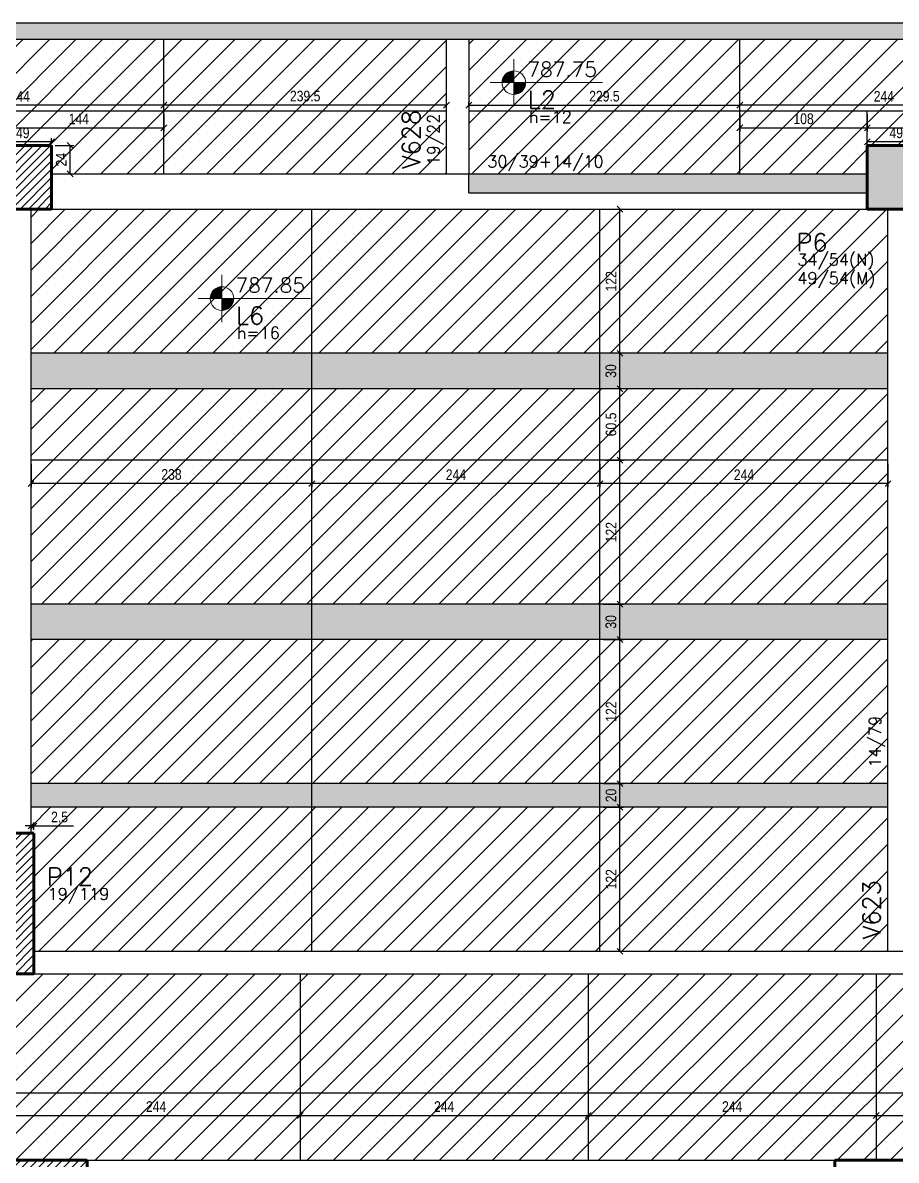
# Model space of a CAD drawing. Extents: x 8513 to 14085, y 7177 to 10799.
# Drawn here: x 11346 to 12086, y 9229 to 10193 of the extents above; entities that cross this region are included whole.
import ezdxf

# ---------------------------------------------------------------- set-up
doc = ezdxf.new("R2010")
doc.units = 0
for name, color, linetype in [('COTA', 241, 'Continuous'), ('Painéis', 200, 'Continuous'), ('Vázio', 240, 'Continuous')]:
    doc.layers.add(name, color=color, linetype=linetype)
for name, color, linetype, lineweight in [('EST-LAJE-TEXT', 7, 'Continuous', 9), ('EST-PILAR', 7, 'Continuous', 9), ('EST-PILAR-CUT', 7, 'Continuous', 60), ('EST-PILAR-TEXT', 7, 'Continuous', 9), ('EST-VIGA', 7, 'Continuous', 30), ('EST-VIGA-TEXT', 7, 'Continuous', 9), ('Hachura', 253, 'Continuous', 9), ('REAPROVEITAMENTO', 7, 'Continuous', 9)]:
    doc.layers.add(name, color=color, linetype=linetype, lineweight=lineweight)
doc.styles.add('COTA TECNICA-50', font='techl___.ttf', dxfattribs={"height": 9})
doc.styles.add('RomanS_IV50', font='romans_IV50.ttf', dxfattribs={"height": 11.25})
doc.styles.add('RomanS_IV50_B', font='', dxfattribs={"height": 18.75})
doc.styles.add('RomanS_IV50_B_1', font='', dxfattribs={"height": 22.5})
doc.styles.get('RomanS_IV50_B').set_extended_font_data('RomanS_IV50', bold=True)
doc.styles.get('RomanS_IV50_B_1').set_extended_font_data('RomanS_IV50', bold=True)
doc.dimstyles.new('PAINEL', dxfattribs={"dimtxt": 9, "dimasz": 5, "dimexe": 3, "dimexo": 3, "dimgap": 3, "dimtad": 1, "dimdec": 1, "dimzin": 12, "dimdsep": 46, "dimtxsty": 'COTA TECNICA-50', "dimblk": 'OBLIQUE', "dimcen": 0, "dimclrd": 4, "dimclre": 4, "dimclrt": 1, "dimadec": 1, "dimazin": 3, "dimtfac": 1, "dimtdec": 1, "dimtmove": 0, "dimatfit": 3, "dimldrblk": 'OBLIQUE', "dimfxl": 1, "dimtolj": 1, "dimtzin": 12, "dimarcsym": 0})
pattern_1 = [(45, (9853.6513, 9308.66), (-3.535534, 3.535534), [])]

# ---------------------------------------------------------------- blocks, each defined once
blk = doc.blocks.new('FA_Floor_TAG_SURVEY_R01 - NIV_TIT_H_TXT1__TXT2-2303193-5º PAVIMENTO')
at = {"layer": 'EST-LAJE-TEXT'}
h = blk.add_hatch(color=256, dxfattribs=at)
edge = h.paths.add_edge_path(flags=0)
edge.add_line((-0.28, 0.405), (-0.48, 0.405))
edge.add_arc((-0.28, 0.405), 0.2, 90, 180, ccw=False)
edge.add_line((-0.28, 0.605), (-0.28, 0.405))
h = blk.add_hatch(color=256, dxfattribs=at)
edge = h.paths.add_edge_path(flags=0)
edge.add_line((-0.28, 0.405), (-0.08, 0.405))
edge.add_arc((-0.28, 0.405), 0.2, -90, 0, ccw=False)
edge.add_line((-0.28, 0.205), (-0.28, 0.405))
for p, q in [((-0.28, 0.005), (-0.28, 0.805)), ((-0.28, 0.405), (-0.68, 0.405)), ((-0.28, 0.405), (1.22, 0.405))]:
    blk.add_line(p, q, dxfattribs=at)
blk.add_circle((-0.28, 0.405), 0.2, dxfattribs=at)
blk = doc.blocks.new('_Oblique')
at = {"color": 0, "linetype": 'ByBlock', "lineweight": -2}
blk.add_line((-0.5, -0.5), (0.5, 0.5), dxfattribs=at)
blk = doc.blocks.new('*D279')
at = {"layer": 'COTA', "color": 4, "lineweight": -2, "transparency": 16777216}
for p, q in [((11352.65, 9512.29), (11347.65, 9512.29)), ((11352.65, 9509.16), (11352.65, 9515.29)), ((11352.65, 9512.29), (11355.15, 9512.29)), ((11355.15, 9509.16), (11355.15, 9515.29)), ((11355.15, 9512.29), (11388.51, 9512.29))]:
    blk.add_line(p, q, dxfattribs=at)
at = {"layer": 'Defpoints', "color": 0, "transparency": 16777216}
for p in [(11355.15, 9512.29), (11352.65, 9506.16), (11355.15, 9506.16)]:
    blk.add_point(p, dxfattribs=at)
at = {"layer": 'COTA', "color": 4, "lineweight": -2, "transparency": 16777216, "xscale": 5, "yscale": 5, "zscale": 5}
blk.add_blockref('_Oblique', (11352.65, 9512.29), dxfattribs=at)
at = {"layer": 'COTA', "color": 4, "lineweight": -2, "transparency": 16777216, "xscale": 5, "yscale": 5, "zscale": 5, "rotation": 180}
blk.add_blockref('_Oblique', (11355.15, 9512.29), dxfattribs=at)
at = {"layer": 'COTA', "color": 1, "transparency": 16777216, "insert": (11376.83, 9519.88), "char_height": 9, "attachment_point": 5, "style": 'COTA TECNICA-50'}
blk.add_mtext('\\A1;2.5', dxfattribs=at)
blk = doc.blocks.new('*D284')
at = {"layer": 'COTA', "color": 4, "lineweight": -2, "transparency": 16777216}
for p, q in [((11834.65, 9819.16), (11834.65, 9799.28)), ((12078.65, 9819.16), (12078.65, 9799.28)), ((12078.65, 9802.28), (11834.65, 9802.28))]:
    blk.add_line(p, q, dxfattribs=at)
at = {"layer": 'Defpoints', "color": 0, "transparency": 16777216}
for p in [(11834.65, 9822.16), (12078.65, 9822.16), (11834.65, 9802.28)]:
    blk.add_point(p, dxfattribs=at)
at = {"layer": 'COTA', "color": 4, "lineweight": -2, "transparency": 16777216, "xscale": 5, "yscale": 5, "zscale": 5, "rotation": 180}
blk.add_blockref('_Oblique', (11834.65, 9802.28), dxfattribs=at)
at = {"layer": 'COTA', "color": 4, "lineweight": -2, "transparency": 16777216, "xscale": 5, "yscale": 5, "zscale": 5}
blk.add_blockref('_Oblique', (12078.65, 9802.28), dxfattribs=at)
at = {"layer": 'COTA', "color": 1, "transparency": 16777216, "insert": (11956.65, 9809.84), "char_height": 9, "attachment_point": 5, "style": 'COTA TECNICA-50'}
blk.add_mtext('\\A1;244', dxfattribs=at)
blk = doc.blocks.new('*D285')
at = {"layer": 'COTA', "color": 4, "lineweight": -2, "transparency": 16777216}
for p, q in [((11590.65, 9819.16), (11590.65, 9799.28)), ((11834.65, 9819.16), (11834.65, 9799.28)), ((11834.65, 9802.28), (11590.65, 9802.28))]:
    blk.add_line(p, q, dxfattribs=at)
at = {"layer": 'Defpoints', "color": 0, "transparency": 16777216}
for p in [(11590.65, 9822.16), (11834.65, 9822.16), (11590.65, 9802.28)]:
    blk.add_point(p, dxfattribs=at)
at = {"layer": 'COTA', "color": 4, "lineweight": -2, "transparency": 16777216, "xscale": 5, "yscale": 5, "zscale": 5, "rotation": 180}
blk.add_blockref('_Oblique', (11590.65, 9802.28), dxfattribs=at)
at = {"layer": 'COTA', "color": 4, "lineweight": -2, "transparency": 16777216, "xscale": 5, "yscale": 5, "zscale": 5}
blk.add_blockref('_Oblique', (11834.65, 9802.28), dxfattribs=at)
at = {"layer": 'COTA', "color": 1, "transparency": 16777216, "insert": (11712.65, 9809.84), "char_height": 9, "attachment_point": 5, "style": 'COTA TECNICA-50'}
blk.add_mtext('\\A1;244', dxfattribs=at)
blk = doc.blocks.new('*D286')
at = {"layer": 'COTA', "color": 4, "lineweight": -2, "transparency": 16777216}
for p, q in [((11352.65, 9819.16), (11352.65, 9799.28)), ((11590.65, 9819.16), (11590.65, 9799.28)), ((11590.65, 9802.28), (11352.65, 9802.28))]:
    blk.add_line(p, q, dxfattribs=at)
at = {"layer": 'Defpoints', "color": 0, "transparency": 16777216}
for p in [(11352.65, 9822.16), (11590.65, 9822.16), (11352.65, 9802.28)]:
    blk.add_point(p, dxfattribs=at)
at = {"layer": 'COTA', "color": 4, "lineweight": -2, "transparency": 16777216, "xscale": 5, "yscale": 5, "zscale": 5, "rotation": 180}
blk.add_blockref('_Oblique', (11352.65, 9802.28), dxfattribs=at)
at = {"layer": 'COTA', "color": 4, "lineweight": -2, "transparency": 16777216, "xscale": 5, "yscale": 5, "zscale": 5}
blk.add_blockref('_Oblique', (11590.65, 9802.28), dxfattribs=at)
at = {"layer": 'COTA', "color": 1, "transparency": 16777216, "insert": (11471.65, 9810), "char_height": 9, "attachment_point": 5, "style": 'COTA TECNICA-50'}
blk.add_mtext('\\A1;238', dxfattribs=at)
blk = doc.blocks.new('*D258')
at = {"layer": 'COTA', "color": 4, "lineweight": -2, "transparency": 16777216}
for p, q in [((11837.65, 9528.16), (11854.62, 9528.16)), ((11851.62, 9406.16), (11851.62, 9528.16)), ((11837.65, 9406.16), (11854.62, 9406.16))]:
    blk.add_line(p, q, dxfattribs=at)
at = {"layer": 'Defpoints', "color": 0, "transparency": 16777216}
for p in [(11834.65, 9528.16), (11851.62, 9528.16), (11834.65, 9406.16)]:
    blk.add_point(p, dxfattribs=at)
at = {"layer": 'COTA', "color": 4, "lineweight": -2, "transparency": 16777216, "xscale": 5, "yscale": 5, "zscale": 5}
for p, rotation in [((11851.62, 9528.16), 90), ((11851.62, 9406.16), 270)]:
    blk.add_blockref('_Oblique', p, dxfattribs=dict(at, rotation=rotation))
at = {"layer": 'COTA', "color": 1, "transparency": 16777216, "insert": (11844.07, 9467.16), "char_height": 9, "attachment_point": 5, "rotation": 90, "style": 'COTA TECNICA-50'}
blk.add_mtext('\\A1;122', dxfattribs=at)
blk = doc.blocks.new('*D259')
at = {"layer": 'COTA', "color": 4, "lineweight": -2, "transparency": 16777216}
for p, q in [((11837.65, 9548.16), (11854.62, 9548.16)), ((11851.62, 9528.16), (11851.62, 9548.16)), ((11837.65, 9528.16), (11854.62, 9528.16))]:
    blk.add_line(p, q, dxfattribs=at)
at = {"layer": 'Defpoints', "color": 0, "transparency": 16777216}
for p in [(11834.65, 9548.16), (11851.62, 9548.16), (11834.65, 9528.16)]:
    blk.add_point(p, dxfattribs=at)
at = {"layer": 'COTA', "color": 4, "lineweight": -2, "transparency": 16777216, "xscale": 5, "yscale": 5, "zscale": 5}
for p, rotation in [((11851.62, 9548.16), 90), ((11851.62, 9528.16), 270)]:
    blk.add_blockref('_Oblique', p, dxfattribs=dict(at, rotation=rotation))
at = {"layer": 'COTA', "color": 1, "transparency": 16777216, "insert": (11844.03, 9538.16), "char_height": 9, "attachment_point": 5, "rotation": 90, "style": 'COTA TECNICA-50'}
blk.add_mtext('\\A1;20', dxfattribs=at)
blk = doc.blocks.new('*D260')
at = {"layer": 'COTA', "color": 4, "lineweight": -2, "transparency": 16777216}
for p, q in [((11837.65, 9670.16), (11854.62, 9670.16)), ((11851.62, 9548.16), (11851.62, 9670.16)), ((11837.65, 9548.16), (11854.62, 9548.16))]:
    blk.add_line(p, q, dxfattribs=at)
at = {"layer": 'Defpoints', "color": 0, "transparency": 16777216}
for p in [(11834.65, 9670.16), (11851.62, 9670.16), (11834.65, 9548.16)]:
    blk.add_point(p, dxfattribs=at)
at = {"layer": 'COTA', "color": 4, "lineweight": -2, "transparency": 16777216, "xscale": 5, "yscale": 5, "zscale": 5}
for p, rotation in [((11851.62, 9670.16), 90), ((11851.62, 9548.16), 270)]:
    blk.add_blockref('_Oblique', p, dxfattribs=dict(at, rotation=rotation))
at = {"layer": 'COTA', "color": 1, "transparency": 16777216, "insert": (11844.07, 9609.16), "char_height": 9, "attachment_point": 5, "rotation": 90, "style": 'COTA TECNICA-50'}
blk.add_mtext('\\A1;122', dxfattribs=at)
blk = doc.blocks.new('*D261')
at = {"layer": 'COTA', "color": 4, "lineweight": -2, "transparency": 16777216}
for p, q in [((11837.65, 9700.16), (11854.62, 9700.16)), ((11851.62, 9670.16), (11851.62, 9700.16)), ((11837.65, 9670.16), (11854.62, 9670.16))]:
    blk.add_line(p, q, dxfattribs=at)
at = {"layer": 'Defpoints', "color": 0, "transparency": 16777216}
for p in [(11834.65, 9700.16), (11851.62, 9700.16), (11834.65, 9670.16)]:
    blk.add_point(p, dxfattribs=at)
at = {"layer": 'COTA', "color": 4, "lineweight": -2, "transparency": 16777216, "xscale": 5, "yscale": 5, "zscale": 5}
for p, rotation in [((11851.62, 9700.16), 90), ((11851.62, 9670.16), 270)]:
    blk.add_blockref('_Oblique', p, dxfattribs=dict(at, rotation=rotation))
at = {"layer": 'COTA', "color": 1, "transparency": 16777216, "insert": (11843.92, 9685.16), "char_height": 9, "attachment_point": 5, "rotation": 90, "style": 'COTA TECNICA-50'}
blk.add_mtext('\\A1;30', dxfattribs=at)
blk = doc.blocks.new('*D262')
at = {"layer": 'COTA', "color": 4, "lineweight": -2, "transparency": 16777216}
for p, q in [((11839.62, 9822.16), (11854.62, 9822.16)), ((11851.62, 9700.16), (11851.62, 9822.16)), ((11837.65, 9700.16), (11854.62, 9700.16))]:
    blk.add_line(p, q, dxfattribs=at)
at = {"layer": 'Defpoints', "color": 0, "transparency": 16777216}
for p in [(11836.62, 9822.16), (11851.62, 9822.16), (11834.65, 9700.16)]:
    blk.add_point(p, dxfattribs=at)
at = {"layer": 'COTA', "color": 4, "lineweight": -2, "transparency": 16777216, "xscale": 5, "yscale": 5, "zscale": 5}
for p, rotation in [((11851.62, 9822.16), 90), ((11851.62, 9700.16), 270)]:
    blk.add_blockref('_Oblique', p, dxfattribs=dict(at, rotation=rotation))
at = {"layer": 'COTA', "color": 1, "transparency": 16777216, "insert": (11844.07, 9761.16), "char_height": 9, "attachment_point": 5, "rotation": 90, "style": 'COTA TECNICA-50'}
blk.add_mtext('\\A1;122', dxfattribs=at)
blk = doc.blocks.new('*D263')
at = {"layer": 'COTA', "color": 4, "lineweight": -2, "transparency": 16777216}
for p, q in [((11851.62, 9822.16), (11851.62, 9882.66)), ((11839.62, 9822.16), (11854.62, 9822.16))]:
    blk.add_line(p, q, dxfattribs=at)
at = {"layer": 'Defpoints', "color": 0, "transparency": 16777216}
for p in [(11851.62, 9882.66), (11851.62, 9882.66), (11836.62, 9822.16)]:
    blk.add_point(p, dxfattribs=at)
at = {"layer": 'COTA', "color": 4, "lineweight": -2, "transparency": 16777216, "xscale": 5, "yscale": 5, "zscale": 5}
for p, rotation in [((11851.62, 9882.66), 90), ((11851.62, 9822.16), 270)]:
    blk.add_blockref('_Oblique', p, dxfattribs=dict(at, rotation=rotation))
at = {"layer": 'COTA', "color": 1, "transparency": 16777216, "insert": (11844.02, 9852.41), "char_height": 9, "attachment_point": 5, "rotation": 90, "style": 'COTA TECNICA-50'}
blk.add_mtext('\\A1;60.5', dxfattribs=at)
blk = doc.blocks.new('*D264')
at = {"layer": 'COTA', "color": 4, "lineweight": -2, "transparency": 16777216}
blk.add_line((11851.62, 9882.66), (11851.62, 9912.66), dxfattribs=at)
at = {"layer": 'Defpoints', "color": 0, "transparency": 16777216}
for p in [(11851.62, 9912.66), (11851.62, 9912.66), (11851.62, 9882.66)]:
    blk.add_point(p, dxfattribs=at)
at = {"layer": 'COTA', "color": 4, "lineweight": -2, "transparency": 16777216, "xscale": 5, "yscale": 5, "zscale": 5}
for p, rotation in [((11851.62, 9912.66), 90), ((11851.62, 9882.66), 270)]:
    blk.add_blockref('_Oblique', p, dxfattribs=dict(at, rotation=rotation))
at = {"layer": 'COTA', "color": 1, "transparency": 16777216, "insert": (11843.92, 9897.66), "char_height": 9, "attachment_point": 5, "rotation": 90, "style": 'COTA TECNICA-50'}
blk.add_mtext('\\A1;30', dxfattribs=at)
blk = doc.blocks.new('*D265')
at = {"layer": 'COTA', "color": 4, "lineweight": -2, "transparency": 16777216}
blk.add_line((11851.62, 9912.66), (11851.62, 10034.66), dxfattribs=at)
at = {"layer": 'Defpoints', "color": 0, "transparency": 16777216}
for p in [(11851.62, 10034.66), (11851.62, 10034.66), (11851.62, 9912.66)]:
    blk.add_point(p, dxfattribs=at)
at = {"layer": 'COTA', "color": 4, "lineweight": -2, "transparency": 16777216, "xscale": 5, "yscale": 5, "zscale": 5}
for p, rotation in [((11851.62, 10034.66), 90), ((11851.62, 9912.66), 270)]:
    blk.add_blockref('_Oblique', p, dxfattribs=dict(at, rotation=rotation))
at = {"layer": 'COTA', "color": 1, "transparency": 16777216, "insert": (11844.07, 9973.66), "char_height": 9, "attachment_point": 5, "rotation": 90, "style": 'COTA TECNICA-50'}
blk.add_mtext('\\A1;122', dxfattribs=at)
blk = doc.blocks.new('*D363')
at = {"layer": 'COTA', "color": 4, "lineweight": -2, "transparency": 16777216}
for p, q in [((11336.65, 9283.16), (11336.65, 9264.07)), ((11580.65, 9283.16), (11580.65, 9264.07)), ((11336.65, 9267.07), (11580.65, 9267.07))]:
    blk.add_line(p, q, dxfattribs=at)
at = {"layer": 'Defpoints', "color": 0, "transparency": 16777216}
for p in [(11336.65, 9286.16), (11580.65, 9286.16), (11580.65, 9267.07)]:
    blk.add_point(p, dxfattribs=at)
at = {"layer": 'COTA', "color": 4, "lineweight": -2, "transparency": 16777216, "xscale": 5, "yscale": 5, "zscale": 5, "rotation": 180}
blk.add_blockref('_Oblique', (11336.65, 9267.07), dxfattribs=at)
at = {"layer": 'COTA', "color": 4, "lineweight": -2, "transparency": 16777216, "xscale": 5, "yscale": 5, "zscale": 5}
blk.add_blockref('_Oblique', (11580.65, 9267.07), dxfattribs=at)
at = {"layer": 'COTA', "color": 1, "transparency": 16777216, "insert": (11458.65, 9274.63), "char_height": 9, "attachment_point": 5, "style": 'COTA TECNICA-50'}
blk.add_mtext('\\A1;244', dxfattribs=at)
blk = doc.blocks.new('*D364')
at = {"layer": 'COTA', "color": 4, "lineweight": -2, "transparency": 16777216}
for p, q in [((11580.65, 9283.16), (11580.65, 9264.07)), ((11824.65, 9283.16), (11824.65, 9264.07)), ((11580.65, 9267.07), (11824.65, 9267.07))]:
    blk.add_line(p, q, dxfattribs=at)
at = {"layer": 'Defpoints', "color": 0, "transparency": 16777216}
for p in [(11580.65, 9286.16), (11824.65, 9286.16), (11824.65, 9267.07)]:
    blk.add_point(p, dxfattribs=at)
at = {"layer": 'COTA', "color": 4, "lineweight": -2, "transparency": 16777216, "xscale": 5, "yscale": 5, "zscale": 5, "rotation": 180}
blk.add_blockref('_Oblique', (11580.65, 9267.07), dxfattribs=at)
at = {"layer": 'COTA', "color": 4, "lineweight": -2, "transparency": 16777216, "xscale": 5, "yscale": 5, "zscale": 5}
blk.add_blockref('_Oblique', (11824.65, 9267.07), dxfattribs=at)
at = {"layer": 'COTA', "color": 1, "transparency": 16777216, "insert": (11702.65, 9274.63), "char_height": 9, "attachment_point": 5, "style": 'COTA TECNICA-50'}
blk.add_mtext('\\A1;244', dxfattribs=at)
blk = doc.blocks.new('*D365')
at = {"layer": 'COTA', "color": 4, "lineweight": -2, "transparency": 16777216}
for p, q in [((11824.65, 9283.16), (11824.65, 9264.07)), ((12068.65, 9283.16), (12068.65, 9264.07)), ((11824.65, 9267.07), (12068.65, 9267.07))]:
    blk.add_line(p, q, dxfattribs=at)
at = {"layer": 'Defpoints', "color": 0, "transparency": 16777216}
for p in [(11824.65, 9286.16), (12068.65, 9286.16), (12068.65, 9267.07)]:
    blk.add_point(p, dxfattribs=at)
at = {"layer": 'COTA', "color": 4, "lineweight": -2, "transparency": 16777216, "xscale": 5, "yscale": 5, "zscale": 5, "rotation": 180}
blk.add_blockref('_Oblique', (11824.65, 9267.07), dxfattribs=at)
at = {"layer": 'COTA', "color": 4, "lineweight": -2, "transparency": 16777216, "xscale": 5, "yscale": 5, "zscale": 5}
blk.add_blockref('_Oblique', (12068.65, 9267.07), dxfattribs=at)
at = {"layer": 'COTA', "color": 1, "transparency": 16777216, "insert": (11946.65, 9274.63), "char_height": 9, "attachment_point": 5, "style": 'COTA TECNICA-50'}
blk.add_mtext('\\A1;244', dxfattribs=at)
blk = doc.blocks.new('*D366')
at = {"layer": 'COTA', "color": 4, "lineweight": -2, "transparency": 16777216}
for p, q in [((12068.65, 9283.16), (12068.65, 9264.07)), ((12276.15, 9283.16), (12276.15, 9264.07)), ((12068.65, 9267.07), (12276.15, 9267.07))]:
    blk.add_line(p, q, dxfattribs=at)
at = {"layer": 'Defpoints', "color": 0, "transparency": 16777216}
for p in [(12068.65, 9286.16), (12276.15, 9286.16), (12276.15, 9267.07)]:
    blk.add_point(p, dxfattribs=at)
at = {"layer": 'COTA', "color": 4, "lineweight": -2, "transparency": 16777216, "xscale": 5, "yscale": 5, "zscale": 5, "rotation": 180}
blk.add_blockref('_Oblique', (12068.65, 9267.07), dxfattribs=at)
at = {"layer": 'COTA', "color": 4, "lineweight": -2, "transparency": 16777216, "xscale": 5, "yscale": 5, "zscale": 5}
blk.add_blockref('_Oblique', (12276.15, 9267.07), dxfattribs=at)
at = {"layer": 'COTA', "color": 1, "transparency": 16777216, "insert": (12172.4, 9274.67), "char_height": 9, "attachment_point": 5, "style": 'COTA TECNICA-50'}
blk.add_mtext('\\A1;207.5', dxfattribs=at)
blk = doc.blocks.new('*D400')
at = {"layer": 'COTA', "color": 4, "lineweight": -2, "transparency": 16777216}
for p, q in [((11704.65, 10122.79), (11465.15, 10122.79)), ((11704.65, 10121.16), (11704.65, 10125.79))]:
    blk.add_line(p, q, dxfattribs=at)
at = {"layer": 'Defpoints', "color": 0, "transparency": 16777216}
for p in [(11465.15, 10122.79), (11465.15, 10122.79), (11704.65, 10118.16)]:
    blk.add_point(p, dxfattribs=at)
at = {"layer": 'COTA', "color": 4, "lineweight": -2, "transparency": 16777216, "xscale": 5, "yscale": 5, "zscale": 5, "rotation": 180}
blk.add_blockref('_Oblique', (11465.15, 10122.79), dxfattribs=at)
at = {"layer": 'COTA', "color": 4, "lineweight": -2, "transparency": 16777216, "xscale": 5, "yscale": 5, "zscale": 5}
blk.add_blockref('_Oblique', (11704.65, 10122.79), dxfattribs=at)
at = {"layer": 'COTA', "color": 1, "transparency": 16777216, "insert": (11584.9, 10130.51), "char_height": 9, "attachment_point": 5, "style": 'COTA TECNICA-50'}
blk.add_mtext('\\A1;239.5', dxfattribs=at)
blk = doc.blocks.new('*D401')
at = {"layer": 'COTA', "color": 4, "lineweight": -2, "transparency": 16777216}
blk.add_line((11465.15, 10122.79), (11221.15, 10122.79), dxfattribs=at)
at = {"layer": 'Defpoints', "color": 0, "transparency": 16777216}
for p in [(11221.15, 10122.79), (11221.15, 10122.79), (11465.15, 10122.79)]:
    blk.add_point(p, dxfattribs=at)
at = {"layer": 'COTA', "color": 4, "lineweight": -2, "transparency": 16777216, "xscale": 5, "yscale": 5, "zscale": 5, "rotation": 180}
blk.add_blockref('_Oblique', (11221.15, 10122.79), dxfattribs=at)
at = {"layer": 'COTA', "color": 4, "lineweight": -2, "transparency": 16777216, "xscale": 5, "yscale": 5, "zscale": 5}
blk.add_blockref('_Oblique', (11465.15, 10122.79), dxfattribs=at)
at = {"layer": 'COTA', "color": 1, "transparency": 16777216, "insert": (11343.15, 10130.35), "char_height": 9, "attachment_point": 5, "style": 'COTA TECNICA-50'}
blk.add_mtext('\\A1;244', dxfattribs=at)
blk = doc.blocks.new('*D395')
at = {"layer": 'COTA', "color": 4, "lineweight": -2, "transparency": 16777216}
for p, q in [((11321.15, 10115.16), (11321.15, 10100.65)), ((11465.15, 10115.16), (11465.15, 10100.65)), ((11321.15, 10103.65), (11465.15, 10103.65))]:
    blk.add_line(p, q, dxfattribs=at)
at = {"layer": 'Defpoints', "color": 0, "transparency": 16777216}
for p in [(11321.15, 10118.16), (11465.15, 10118.16), (11465.15, 10103.65)]:
    blk.add_point(p, dxfattribs=at)
at = {"layer": 'COTA', "color": 4, "lineweight": -2, "transparency": 16777216, "xscale": 5, "yscale": 5, "zscale": 5, "rotation": 180}
blk.add_blockref('_Oblique', (11321.15, 10103.65), dxfattribs=at)
at = {"layer": 'COTA', "color": 4, "lineweight": -2, "transparency": 16777216, "xscale": 5, "yscale": 5, "zscale": 5}
blk.add_blockref('_Oblique', (11465.15, 10103.65), dxfattribs=at)
at = {"layer": 'COTA', "color": 1, "transparency": 16777216, "insert": (11393.15, 10111.21), "char_height": 9, "attachment_point": 5, "style": 'COTA TECNICA-50'}
blk.add_mtext('\\A1;144', dxfattribs=at)
blk = doc.blocks.new('*D396')
at = {"layer": 'COTA', "color": 4, "lineweight": -2, "transparency": 16777216}
for p, q in [((11321.15, 10091.66), (11321.15, 10094.77)), ((11370.15, 10091.77), (11321.15, 10091.77)), ((11370.15, 10091.66), (11370.15, 10094.77))]:
    blk.add_line(p, q, dxfattribs=at)
at = {"layer": 'Defpoints', "color": 0, "transparency": 16777216}
for p in [(11321.15, 10091.77), (11321.15, 10088.66), (11370.15, 10088.66)]:
    blk.add_point(p, dxfattribs=at)
at = {"layer": 'COTA', "color": 4, "lineweight": -2, "transparency": 16777216, "xscale": 5, "yscale": 5, "zscale": 5, "rotation": 180}
blk.add_blockref('_Oblique', (11321.15, 10091.77), dxfattribs=at)
at = {"layer": 'COTA', "color": 4, "lineweight": -2, "transparency": 16777216, "xscale": 5, "yscale": 5, "zscale": 5}
blk.add_blockref('_Oblique', (11370.15, 10091.77), dxfattribs=at)
at = {"layer": 'COTA', "color": 1, "transparency": 16777216, "insert": (11345.65, 10099.36), "char_height": 9, "attachment_point": 5, "style": 'COTA TECNICA-50'}
blk.add_mtext('\\A1;49', dxfattribs=at)
blk = doc.blocks.new('*D397')
at = {"layer": 'COTA', "color": 4, "lineweight": -2, "transparency": 16777216}
for p, q in [((11373.15, 10088.66), (11388.85, 10088.66)), ((11385.85, 10064.66), (11385.85, 10088.66)), ((11373.15, 10064.66), (11388.85, 10064.66))]:
    blk.add_line(p, q, dxfattribs=at)
at = {"layer": 'Defpoints', "color": 0, "transparency": 16777216}
for p in [(11370.15, 10088.66), (11385.85, 10088.66), (11370.15, 10064.66)]:
    blk.add_point(p, dxfattribs=at)
at = {"layer": 'COTA', "color": 4, "lineweight": -2, "transparency": 16777216, "xscale": 5, "yscale": 5, "zscale": 5}
for p, rotation in [((11385.85, 10088.66), 90), ((11385.85, 10064.66), 270)]:
    blk.add_blockref('_Oblique', p, dxfattribs=dict(at, rotation=rotation))
at = {"layer": 'COTA', "color": 1, "transparency": 16777216, "insert": (11378.28, 10076.66), "char_height": 9, "attachment_point": 5, "rotation": 90, "style": 'COTA TECNICA-50'}
blk.add_mtext('\\A1;24', dxfattribs=at)
blk = doc.blocks.new('*D414')
at = {"layer": 'COTA', "color": 4, "lineweight": -2, "transparency": 16777216}
for p, q in [((12061.15, 10091.66), (12061.15, 10094.77)), ((12110.15, 10091.77), (12061.15, 10091.77)), ((12110.15, 10091.66), (12110.15, 10094.77))]:
    blk.add_line(p, q, dxfattribs=at)
at = {"layer": 'Defpoints', "color": 0, "transparency": 16777216}
for p in [(12061.15, 10091.77), (12061.15, 10088.66), (12110.15, 10088.66)]:
    blk.add_point(p, dxfattribs=at)
at = {"layer": 'COTA', "color": 4, "lineweight": -2, "transparency": 16777216, "xscale": 5, "yscale": 5, "zscale": 5, "rotation": 180}
blk.add_blockref('_Oblique', (12061.15, 10091.77), dxfattribs=at)
at = {"layer": 'COTA', "color": 4, "lineweight": -2, "transparency": 16777216, "xscale": 5, "yscale": 5, "zscale": 5}
blk.add_blockref('_Oblique', (12110.15, 10091.77), dxfattribs=at)
at = {"layer": 'COTA', "color": 1, "transparency": 16777216, "insert": (12085.65, 10099.36), "char_height": 9, "attachment_point": 5, "style": 'COTA TECNICA-50'}
blk.add_mtext('\\A1;49', dxfattribs=at)
blk = doc.blocks.new('*D421')
at = {"layer": 'COTA', "color": 4, "lineweight": -2, "transparency": 16777216}
for p, q in [((11953.15, 10121.16), (11953.15, 10125.79)), ((12197.15, 10122.79), (11953.15, 10122.79)), ((12197.15, 10121.16), (12197.15, 10125.79))]:
    blk.add_line(p, q, dxfattribs=at)
at = {"layer": 'Defpoints', "color": 0, "transparency": 16777216}
for p in [(11953.15, 10122.79), (11953.15, 10118.16), (12197.15, 10118.16)]:
    blk.add_point(p, dxfattribs=at)
at = {"layer": 'COTA', "color": 4, "lineweight": -2, "transparency": 16777216, "xscale": 5, "yscale": 5, "zscale": 5, "rotation": 180}
blk.add_blockref('_Oblique', (11953.15, 10122.79), dxfattribs=at)
at = {"layer": 'COTA', "color": 4, "lineweight": -2, "transparency": 16777216, "xscale": 5, "yscale": 5, "zscale": 5}
blk.add_blockref('_Oblique', (12197.15, 10122.79), dxfattribs=at)
at = {"layer": 'COTA', "color": 1, "transparency": 16777216, "insert": (12075.15, 10130.35), "char_height": 9, "attachment_point": 5, "style": 'COTA TECNICA-50'}
blk.add_mtext('\\A1;244', dxfattribs=at)
blk = doc.blocks.new('*D418')
at = {"layer": 'COTA', "color": 4, "lineweight": -2, "transparency": 16777216}
for p, q in [((11953.15, 10115.16), (11953.15, 10100.65)), ((12061.15, 10115.16), (12061.15, 10100.65)), ((11953.15, 10103.65), (12061.15, 10103.65))]:
    blk.add_line(p, q, dxfattribs=at)
at = {"layer": 'Defpoints', "color": 0, "transparency": 16777216}
for p in [(11953.15, 10118.16), (12061.15, 10118.16), (12061.15, 10103.65)]:
    blk.add_point(p, dxfattribs=at)
at = {"layer": 'COTA', "color": 4, "lineweight": -2, "transparency": 16777216, "xscale": 5, "yscale": 5, "zscale": 5, "rotation": 180}
blk.add_blockref('_Oblique', (11953.15, 10103.65), dxfattribs=at)
at = {"layer": 'COTA', "color": 4, "lineweight": -2, "transparency": 16777216, "xscale": 5, "yscale": 5, "zscale": 5}
blk.add_blockref('_Oblique', (12061.15, 10103.65), dxfattribs=at)
at = {"layer": 'COTA', "color": 1, "transparency": 16777216, "insert": (12007.15, 10111.26), "char_height": 9, "attachment_point": 5, "style": 'COTA TECNICA-50'}
blk.add_mtext('\\A1;108', dxfattribs=at)
blk = doc.blocks.new('*D419')
at = {"layer": 'COTA', "color": 4, "lineweight": -2, "transparency": 16777216}
for p, q in [((12061.15, 10115.16), (12061.15, 10100.65)), ((12197.15, 10115.16), (12197.15, 10100.65)), ((12061.15, 10103.65), (12197.15, 10103.65))]:
    blk.add_line(p, q, dxfattribs=at)
at = {"layer": 'Defpoints', "color": 0, "transparency": 16777216}
for p in [(12061.15, 10118.16), (12197.15, 10118.16), (12197.15, 10103.65)]:
    blk.add_point(p, dxfattribs=at)
at = {"layer": 'COTA', "color": 4, "lineweight": -2, "transparency": 16777216, "xscale": 5, "yscale": 5, "zscale": 5, "rotation": 180}
blk.add_blockref('_Oblique', (12061.15, 10103.65), dxfattribs=at)
at = {"layer": 'COTA', "color": 4, "lineweight": -2, "transparency": 16777216, "xscale": 5, "yscale": 5, "zscale": 5}
blk.add_blockref('_Oblique', (12197.15, 10103.65), dxfattribs=at)
at = {"layer": 'COTA', "color": 1, "transparency": 16777216, "insert": (12129.15, 10111.34), "char_height": 9, "attachment_point": 5, "style": 'COTA TECNICA-50'}
blk.add_mtext('\\A1;136', dxfattribs=at)
blk = doc.blocks.new('*D422')
at = {"layer": 'COTA', "color": 4, "lineweight": -2, "transparency": 16777216}
for p, q in [((11723.65, 10121.16), (11723.65, 10125.79)), ((11723.65, 10122.79), (11953.15, 10122.79)), ((11953.15, 10121.16), (11953.15, 10125.79))]:
    blk.add_line(p, q, dxfattribs=at)
at = {"layer": 'Defpoints', "color": 0, "transparency": 16777216}
for p in [(11723.65, 10118.16), (11953.15, 10122.79), (11953.15, 10118.16)]:
    blk.add_point(p, dxfattribs=at)
at = {"layer": 'COTA', "color": 4, "lineweight": -2, "transparency": 16777216, "xscale": 5, "yscale": 5, "zscale": 5, "rotation": 180}
blk.add_blockref('_Oblique', (11723.65, 10122.79), dxfattribs=at)
at = {"layer": 'COTA', "color": 4, "lineweight": -2, "transparency": 16777216, "xscale": 5, "yscale": 5, "zscale": 5}
blk.add_blockref('_Oblique', (11953.15, 10122.79), dxfattribs=at)
at = {"layer": 'COTA', "color": 1, "transparency": 16777216, "insert": (11838.4, 10130.41), "char_height": 9, "attachment_point": 5, "style": 'COTA TECNICA-50'}
blk.add_mtext('\\A1;229.5', dxfattribs=at)

msp = doc.modelspace()

# ---------------------------------------------------------------- hatches: boundary and pattern name
at = {"layer": 'EST-PILAR'}
h = msp.add_hatch(dxfattribs=at)
h.set_pattern_fill('FP_1', color=5, style=0, pattern_type=2)
h.set_pattern_definition(pattern_1)
h.paths.add_polyline_path([(11370.15, 10034.66), (11370.15, 10088.66), (11321.15, 10088.66), (11321.15, 10034.66), (11345.07, 10034.66)], flags=0)
msp.add_hatch(color=5, dxfattribs=at).paths.add_polyline_path([(12110.15, 10034.66), (12110.15, 10088.66), (12061.15, 10088.66), (12061.15, 10034.66)], flags=0)
h = msp.add_hatch(dxfattribs=at)
h.set_pattern_fill('FP_1', color=5, style=0, pattern_type=2)
h.set_pattern_definition(pattern_1)
h.paths.add_polyline_path([(11336.15, 9387.16), (11355.15, 9387.16), (11355.15, 9506.16), (11336.15, 9506.16)], flags=0)
h = msp.add_hatch(dxfattribs=at)
h.set_pattern_fill('FP_1', color=5, style=0, pattern_type=2)
h.set_pattern_definition(pattern_1)
h.paths.add_polyline_path([(11400.15, 9210.16), (11400.15, 9229.16), (11291.15, 9229.16), (11291.15, 9210.16)], flags=0)
at = {"layer": 'EST-VIGA', "true_color": 0xe1e1e1}
for points in [[(12172.33, 10178.66), (12441.15, 10178.66), (12441.15, 10192.66), (9867.65, 10192.66), (9867.65, 10178.66), (11758.7, 10178.66)], [(12061.15, 10048.66), (12061.15, 10064.66), (11723.65, 10064.66), (11723.65, 10048.66), (11758.7, 10048.66)]]:
    msp.add_hatch(color=254, dxfattribs=at).paths.add_polyline_path(points, flags=0)
at = {"layer": 'Hachura'}
h = msp.add_hatch(color=256, dxfattribs=at)
h.dxf.hatch_style = 1
h.paths.add_polyline_path([(11834.65, 9882.66), (11834.65, 9912.66), (12078.65, 9912.66), (12078.65, 9882.66)])
h.paths.add_polyline_path([(11590.65, 9882.66), (11590.65, 9912.66), (11834.65, 9912.66), (11834.65, 9882.66)])
h.paths.add_polyline_path([(11590.65, 9912.66), (11590.65, 9882.66), (11352.65, 9882.66), (11352.65, 9912.66)])
h.paths.add_polyline_path([(11590.65, 9700.16), (11590.65, 9670.16), (11352.65, 9670.16), (11352.65, 9700.16)])
h.paths.add_polyline_path([(11834.65, 9700.16), (11834.65, 9670.16), (11590.65, 9670.16), (11590.65, 9700.16)])
h.paths.add_polyline_path([(11834.65, 9670.16), (11834.65, 9700.16), (12078.65, 9700.16), (12078.65, 9670.16)])
h.paths.add_polyline_path([(11834.65, 9528.16), (11834.65, 9548.16), (12078.65, 9548.16), (12078.65, 9528.16)])
h.paths.add_polyline_path([(11590.65, 9528.16), (11590.65, 9548.16), (11834.65, 9548.16), (11834.65, 9528.16)])
h.paths.add_polyline_path([(11352.65, 9528.16), (11352.65, 9548.16), (11590.65, 9548.16), (11590.65, 9528.16)])
at = {"layer": 'REAPROVEITAMENTO'}
h = msp.add_hatch(dxfattribs=at)
h.set_pattern_fill('ANSI31', color=251, scale=5, style=0)
h.paths.add_polyline_path([(9867.65, 10178.66), (9867.65, 10118.16), (10001.15, 10118.16), (10001.15, 10178.66)])
h.paths.add_polyline_path([(10001.15, 10118.16), (9867.65, 10118.16), (9867.65, 10102.16), (9882.65, 10102.16), (9882.65, 10064.66), (10001.15, 10064.66)])
h.paths.add_polyline_path([(10245.15, 10064.66), (10245.15, 10118.16), (10001.15, 10118.16), (10001.15, 10064.66)])
h.paths.add_polyline_path([(10001.15, 10178.66), (10001.15, 10118.16), (10245.15, 10118.16), (10245.15, 10178.66)])
h.paths.add_polyline_path([(10489.15, 10118.16), (10489.15, 10178.66), (10245.15, 10178.66), (10245.15, 10118.16)])
h.paths.add_polyline_path([(10489.15, 10118.16), (10245.15, 10118.16), (10245.15, 10064.66), (10489.15, 10064.66)])
h.paths.add_polyline_path([(10581.15, 10088.66), (10630.15, 10088.66), (10630.15, 10064.66), (10733.15, 10064.66), (10733.15, 10118.16), (10489.15, 10118.16), (10489.15, 10064.66), (10581.15, 10064.66)])
h.paths.add_polyline_path([(10733.15, 10118.16), (10733.15, 10178.66), (10489.15, 10178.66), (10489.15, 10118.16)])
h.paths.add_polyline_path([(10977.15, 10064.66), (10977.15, 10118.16), (10733.15, 10118.16), (10733.15, 10064.66)])
h.paths.add_polyline_path([(10977.15, 10178.66), (10733.15, 10178.66), (10733.15, 10118.16), (10977.15, 10118.16)])
h.paths.add_polyline_path([(10977.15, 10178.66), (10977.15, 10118.16), (11221.15, 10118.16), (11221.15, 10178.66)])
h.paths.add_polyline_path([(10977.15, 10118.16), (10977.15, 10064.66), (11221.15, 10064.66), (11221.15, 10118.16)])
h.paths.add_polyline_path([(11221.15, 10118.16), (11221.15, 10064.66), (11321.15, 10064.66), (11321.15, 10088.66), (11321.15, 10118.16)])
h.paths.add_polyline_path([(11465.15, 10118.16), (11465.15, 10178.66), (11221.15, 10178.66), (11221.15, 10118.16)])
h.paths.add_polyline_path([(11465.15, 10064.66), (11465.15, 10118.16), (11321.15, 10118.16), (11321.15, 10088.66), (11370.15, 10088.66), (11370.15, 10064.66)])
h.paths.add_polyline_path([(11465.15, 10118.16), (11465.15, 10064.66), (11704.65, 10064.66), (11704.65, 10118.16)])
h.paths.add_polyline_path([(11704.65, 10118.16), (11704.65, 10178.66), (11465.15, 10178.66), (11465.15, 10118.16)])
h = msp.add_hatch(dxfattribs=at)
h.set_pattern_fill('ANSI31', color=251, scale=5, style=0)
h.paths.add_polyline_path([(12197.15, 10178.66), (12197.15, 10118.16), (12441.15, 10118.16), (12441.15, 10178.66)])
h.paths.add_polyline_path([(11953.15, 10178.66), (11953.15, 10118.16), (12197.15, 10118.16), (12197.15, 10178.66)])
h.paths.add_polyline_path([(11723.65, 10178.66), (11723.65, 10118.16), (11953.15, 10118.16), (11953.15, 10178.66)])
h.paths.add_polyline_path([(11953.15, 10064.66), (11953.15, 10118.16), (11723.65, 10118.16), (11723.65, 10064.66)])
h.paths.add_polyline_path([(12061.15, 10064.66), (12061.15, 10088.66), (12061.15, 10118.16), (11953.15, 10118.16), (11953.15, 10064.66)])
h.paths.add_polyline_path([(12197.15, 10118.16), (12061.15, 10118.16), (12061.15, 10088.66), (12110.15, 10088.66), (12110.15, 10064.66), (12197.15, 10064.66)])
h.paths.add_polyline_path([(12426.15, 10064.66), (12426.15, 10088.66), (12441.15, 10088.66), (12441.15, 10118.16), (12197.15, 10118.16), (12197.15, 10064.66)])
h = msp.add_hatch(dxfattribs=at)
h.set_pattern_fill('ANSI31', color=251, scale=5, style=0)
h.paths.add_polyline_path([(11834.65, 9528.16), (11834.65, 9406.16), (12078.65, 9406.16), (12078.65, 9528.16)])
h.paths.add_polyline_path([(11834.65, 9406.16), (11834.65, 9528.16), (11590.65, 9528.16), (11590.65, 9406.16)])
h.paths.add_polyline_path([(11352.65, 9528.16), (11352.65, 9506.16), (11355.15, 9506.16), (11355.15, 9406.16), (11590.65, 9406.16), (11590.65, 9528.16)])
h.paths.add_polyline_path([(11352.65, 9670.16), (11352.65, 9548.16), (11590.65, 9548.16), (11590.65, 9670.16)])
h.paths.add_polyline_path([(11590.65, 9670.16), (11590.65, 9548.16), (11834.65, 9548.16), (11834.65, 9670.16)])
h.paths.add_polyline_path([(11834.65, 9670.16), (11834.65, 9548.16), (12078.65, 9548.16), (12078.65, 9670.16)])
h.paths.add_polyline_path([(12078.65, 9700.16), (12078.65, 9822.16), (11834.65, 9822.16), (11834.65, 9700.16)])
h.paths.add_polyline_path([(11834.65, 9700.16), (11834.65, 9822.16), (11590.65, 9822.16), (11590.65, 9700.16)])
h.paths.add_polyline_path([(11352.65, 9822.16), (11352.65, 9700.16), (11590.65, 9700.16), (11590.65, 9822.16)])
h.paths.add_polyline_path([(11590.65, 9822.16), (11590.65, 9882.66), (11352.65, 9882.66), (11352.65, 9822.16)])
h.paths.add_polyline_path([(11834.65, 9822.16), (11834.65, 9882.66), (11590.65, 9882.66), (11590.65, 9822.16)])
h.paths.add_polyline_path([(11834.65, 9882.66), (11834.65, 9822.16), (12078.65, 9822.16), (12078.65, 9882.66)])
h.paths.add_polyline_path([(12078.65, 9912.66), (12078.65, 10034.66), (12061.15, 10034.66), (11834.65, 10034.66), (11834.65, 9912.66)])
h.paths.add_polyline_path([(11834.65, 9912.66), (11834.65, 10034.66), (11723.65, 10034.66), (11590.65, 10034.66), (11590.65, 9912.66)])
h.paths.add_polyline_path([(11370.15, 10034.66), (11352.65, 10034.66), (11352.65, 9912.66), (11590.65, 9912.66), (11590.65, 10034.66)])
h = msp.add_hatch(dxfattribs=at)
h.set_pattern_fill('ANSI31', color=251, scale=5, style=0)
h.paths.add_polyline_path([(12276.15, 9286.16), (12276.15, 9387.16), (12068.65, 9387.16), (12068.65, 9286.16)])
h.paths.add_polyline_path([(12068.65, 9286.16), (12068.65, 9387.16), (11824.65, 9387.16), (11824.65, 9286.16)])
h.paths.add_polyline_path([(11580.65, 9387.16), (11580.65, 9286.16), (11824.65, 9286.16), (11824.65, 9387.16)])
h.paths.add_polyline_path([(11580.65, 9387.16), (11355.15, 9387.16), (11336.65, 9387.16), (11336.65, 9286.16), (11580.65, 9286.16)])
h.paths.add_polyline_path([(11336.65, 9286.16), (11336.65, 9387.16), (11336.15, 9387.16), (11092.65, 9387.16), (11092.65, 9286.16)])
h.paths.add_polyline_path([(11092.65, 9286.16), (11092.65, 9387.16), (10848.65, 9387.16), (10848.65, 9286.16)])
h.paths.add_polyline_path([(10848.65, 9286.16), (10848.65, 9387.16), (10615.15, 9387.16), (10604.65, 9387.16), (10604.65, 9286.16)])
h.paths.add_polyline_path([(10604.65, 9286.16), (10604.65, 9387.16), (10596.15, 9387.16), (10360.65, 9387.16), (10360.65, 9286.16)])
h.paths.add_polyline_path([(10360.65, 9286.16), (10360.65, 9387.16), (10116.65, 9387.16), (10116.65, 9286.16)])
h.paths.add_polyline_path([(9872.65, 9387.16), (9872.65, 9286.16), (10116.65, 9286.16), (10116.65, 9387.16)])
h.paths.add_polyline_path([(9872.65, 9286.16), (9872.65, 9229.16), (10116.65, 9229.16), (10116.65, 9286.16)])
h.paths.add_polyline_path([(10116.65, 9286.16), (10116.65, 9229.16), (10360.65, 9229.16), (10360.65, 9286.16)])
h.paths.add_polyline_path([(10596.15, 9229.16), (10604.65, 9229.16), (10604.65, 9286.16), (10360.65, 9286.16), (10360.65, 9229.16)])
h.paths.add_polyline_path([(10848.65, 9229.16), (10848.65, 9286.16), (10604.65, 9286.16), (10604.65, 9229.16), (10615.15, 9229.16)])
h.paths.add_polyline_path([(11092.65, 9229.16), (11092.65, 9286.16), (10848.65, 9286.16), (10848.65, 9229.16)])
h.paths.add_polyline_path([(11291.15, 9229.16), (11336.65, 9229.16), (11336.65, 9286.16), (11092.65, 9286.16), (11092.65, 9229.16)])
h.paths.add_polyline_path([(11336.65, 9286.16), (11336.65, 9229.16), (11400.15, 9229.16), (11580.65, 9229.16), (11580.65, 9286.16)])
h.paths.add_polyline_path([(11824.65, 9229.16), (11824.65, 9286.16), (11580.65, 9286.16), (11580.65, 9229.16)])
h.paths.add_polyline_path([(12033.65, 9229.16), (12068.65, 9229.16), (12068.65, 9286.16), (11824.65, 9286.16), (11824.65, 9229.16)])
h.paths.add_polyline_path([(12276.15, 9229.16), (12276.15, 9286.16), (12068.65, 9286.16), (12068.65, 9229.16), (12137.65, 9229.16)])

# ---------------------------------------------------------------- linework, layer by layer
at = {"layer": 'EST-PILAR-CUT', "color": 5}
for p, q in [((11321.15, 10088.66), (11370.15, 10088.66)), ((11370.15, 10088.66), (11370.15, 10034.66)), ((12061.15, 10034.66), (12061.15, 10088.66)), ((12061.15, 10088.66), (12110.15, 10088.66)), ((11370.15, 10034.66), (11321.15, 10034.66)), ((12110.15, 10034.66), (12061.15, 10034.66)), ((11336.15, 9506.16), (11355.15, 9506.16)), ((11355.15, 9506.16), (11355.15, 9387.16)), ((11355.15, 9387.16), (11336.15, 9387.16)), ((11291.15, 9229.16), (11400.15, 9229.16)), ((11400.15, 9229.16), (11400.15, 9210.16)), ((12033.65, 9210.16), (12033.65, 9229.16)), ((12033.65, 9229.16), (12137.65, 9229.16))]:
    msp.add_line(p, q, dxfattribs=at)
at = {"layer": 'EST-VIGA', "color": 3}
for p, q in [((9867.65, 10192.66), (12441.15, 10192.66)), ((9867.65, 10178.66), (12441.15, 10178.66)), ((11704.65, 10064.66), (11704.65, 10178.66)), ((11370.15, 10064.66), (11723.65, 10064.66)), ((11723.65, 10064.66), (12061.15, 10064.66)), ((11352.65, 9506.16), (11352.65, 10034.66)), ((11370.15, 10034.66), (11723.65, 10034.66)), ((11723.65, 10034.66), (12061.15, 10034.66)), ((12078.65, 9406.16), (12078.65, 10034.66)), ((11355.15, 9406.16), (12276.15, 9406.16)), ((11355.15, 9387.16), (12276.15, 9387.16)), ((11400.15, 9229.16), (12033.65, 9229.16))]:
    msp.add_line(p, q, dxfattribs=at)
at = {"layer": 'Painéis', "ltscale": 70}
for p, q in [((11465.15, 10064.66), (11465.15, 10178.66)), ((11953.15, 10064.66), (11953.15, 10178.66)), ((9867.65, 10118.16), (11704.65, 10118.16)), ((11723.65, 10118.16), (12441.15, 10118.16)), ((12061.15, 10088.66), (12061.15, 10118.16)), ((11590.65, 9406.16), (11590.65, 10034.66)), ((11834.65, 9406.16), (11834.65, 10034.66)), ((12078.65, 9912.66), (11352.65, 9912.66)), ((12078.65, 9882.66), (11352.65, 9882.66)), ((12078.65, 9822.16), (11352.65, 9822.16)), ((12078.65, 9700.16), (11352.65, 9700.16)), ((12078.65, 9670.16), (11352.65, 9670.16)), ((12078.65, 9548.16), (11352.65, 9548.16)), ((12078.65, 9528.16), (11352.65, 9528.16)), ((11580.65, 9387.16), (11580.65, 9229.16)), ((11824.65, 9387.16), (11824.65, 9229.16)), ((12068.65, 9387.16), (12068.65, 9229.16)), ((9872.65, 9286.16), (12276.15, 9286.16))]:
    msp.add_line(p, q, dxfattribs=at)
at = {"layer": 'Vázio'}
for p, q in [((11723.65, 10178.66), (11723.65, 10064.66)), ((11723.65, 10048.66), (11723.65, 10064.66)), ((11723.65, 10048.66), (12061.15, 10048.66))]:
    msp.add_line(p, q, dxfattribs=at)

# ---------------------------------------------------------------- block references
at = {"layer": 'EST-LAJE-TEXT', "xscale": 49.99999999999998, "yscale": 49.99999999999998, "zscale": 49.99999999999998}
for p in [(11775.67, 10121.66), (11528.37, 9938.79)]:
    msp.add_blockref('FA_Floor_TAG_SURVEY_R01 - NIV_TIT_H_TXT1__TXT2-2303193-5º PAVIMENTO', p, dxfattribs=at)

# ---------------------------------------------------------------- texts
at = {"layer": 'EST-LAJE-TEXT', "lineweight": 50, "attachment_point": 1}
for s, insert, char_height, width, style in [('787.75', (11773.19, 10159.42), 12.5, 84.1772, 'RomanS_IV50_B_1'), ('L2', (11773.61, 10134.97), 15, 32.4683, 'RomanS_IV50_B'), ('787.85', (11525.89, 9976.54), 12.5, 84.1772, 'RomanS_IV50_B_1'), ('L6', (11526.31, 9952.1), 15, 32.4683, 'RomanS_IV50_B')]:
    msp.add_mtext(s, dxfattribs=dict(at, insert=insert, char_height=char_height, width=width, style=style))
at = {"layer": 'EST-LAJE-TEXT', "lineweight": 30, "char_height": 10, "width": 48.9029, "attachment_point": 1, "style": 'RomanS_IV50'}
for s, insert in [('h=12', (11774.37, 10117.84)), ('h=16', (11527.07, 9934.96))]:
    msp.add_mtext(s, dxfattribs=dict(at, insert=insert))
at = {"layer": 'EST-PILAR-TEXT', "lineweight": 50, "char_height": 15, "attachment_point": 1, "style": 'RomanS_IV50_B'}
for s, insert, width in [('P6', (12001.09, 10014.13), 36.8776), ('P6', (12001.09, 10014.13), 36.8776), ('P12', (11365.95, 9476.86), 54.9156), ('P12', (11365.95, 9476.86), 54.9156)]:
    msp.add_mtext(s, dxfattribs=dict(at, insert=insert, width=width))
at = {"layer": 'EST-PILAR-TEXT', "lineweight": 30, "char_height": 10, "attachment_point": 1, "style": 'RomanS_IV50'}
for s, insert, width in [('34/54(N)', (12001.85, 9996.99), 87.3839), ('49/54(M)', (12001.85, 9981.3), 88.5865), ('19/119', (11366.7, 9459.73), 70.5485), ('19/119', (11366.7, 9459.73), 70.5485)]:
    msp.add_mtext(s, dxfattribs=dict(at, insert=insert, width=width))
at = {"layer": 'EST-VIGA-TEXT', "lineweight": 50, "char_height": 15, "width": 70.1477, "attachment_point": 1, "rotation": 90, "style": 'RomanS_IV50_B'}
for s, insert in [('V628', (11667.2, 10068.72)), ('V623', (12057.2, 9416.22))]:
    msp.add_mtext(s, dxfattribs=dict(at, insert=insert))
at = {"layer": 'EST-VIGA-TEXT', "lineweight": 30, "char_height": 10, "width": 58.924, "attachment_point": 1, "rotation": 90, "style": 'RomanS_IV50'}
for s, insert in [('19/22', (11688.65, 10071.93)), ('14/79', (12062.65, 9561.92))]:
    msp.add_mtext(s, dxfattribs=dict(at, insert=insert))
at = {"layer": 'EST-VIGA-TEXT', "lineweight": 30, "insert": (11739.17, 10080.16), "char_height": 10, "width": 132.6793, "attachment_point": 1, "style": 'RomanS_IV50'}
msp.add_mtext('30/39+14/10', dxfattribs=at)

# ---------------------------------------------------------------- dimensions: what is measured, and where the dimension line sits
at = {"layer": 'COTA'}
for base, p1, p2, picture, middle in [((11221.15, 10122.79), (11465.15, 10122.79), (11221.15, 10122.79), '*D401', (11343.15, 10130.35)), ((11465.15, 10122.79), (11704.65, 10118.16), (11465.15, 10122.79), '*D400', (11584.9, 10130.51)), ((11953.15, 10122.79), (12197.15, 10118.16), (11953.15, 10118.16), '*D421', (12075.15, 10130.35)), ((11465.15, 10103.65), (11321.15, 10118.16), (11465.15, 10118.16), '*D395', (11393.15, 10111.21)), ((12197.15, 10103.65), (12061.15, 10118.16), (12197.15, 10118.16), '*D419', (12129.15, 10111.34)), ((11580.65, 9267.07), (11336.65, 9286.16), (11580.65, 9286.16), '*D363', (11458.65, 9274.63)), ((11824.65, 9267.07), (11580.65, 9286.16), (11824.65, 9286.16), '*D364', (11702.65, 9274.63)), ((12068.65, 9267.07), (11824.65, 9286.16), (12068.65, 9286.16), '*D365', (11946.65, 9274.63)), ((12276.15, 9267.07), (12068.65, 9286.16), (12276.15, 9286.16), '*D366', (12172.4, 9274.67))]:
    dim = msp.add_linear_dim(base=base, p1=p1, p2=p2, dimstyle='PAINEL', override={"dimtmove": 1}, dxfattribs=at)
    dim.commit()
    dim.dimension.update_dxf_attribs({"geometry": picture, "text_midpoint": middle})
for base, p1, p2, picture, middle in [((11953.15, 10122.79), (11723.65, 10118.16), (11953.15, 10118.16), '*D422', (11838.4, 10130.41)), ((12061.15, 10103.65), (11953.15, 10118.16), (12061.15, 10118.16), '*D418', (12007.15, 10111.26)), ((11321.15, 10091.77), (11370.15, 10088.66), (11321.15, 10088.66), '*D396', (11345.65, 10099.36)), ((12061.15, 10091.77), (12110.15, 10088.66), (12061.15, 10088.66), '*D414', (12085.65, 10099.36))]:
    dim = msp.add_linear_dim(base=base, p1=p1, p2=p2, dimstyle='PAINEL', dxfattribs=at)
    dim.commit()
    dim.dimension.update_dxf_attribs({"geometry": picture, "text_midpoint": middle})
for base, p1, p2, angle, picture, middle in [((11385.85, 10088.66), (11370.15, 10064.66), (11370.15, 10088.66), 90, '*D397', (11378.28, 10076.66)), ((11834.65, 9802.28), (12078.65, 9822.16), (11834.65, 9822.16), 180, '*D284', (11956.65, 9809.84)), ((11851.62, 9528.16), (11834.65, 9406.16), (11834.65, 9528.16), 90, '*D258', (11844.07, 9467.16)), ((11355.15, 9512.29), (11352.65, 9506.16), (11355.15, 9506.16), 180, '*D279', (11376.83, 9519.88))]:
    dim = msp.add_linear_dim(base=base, p1=p1, p2=p2, angle=angle, dimstyle='PAINEL', dxfattribs=at)
    dim.commit()
    dim.dimension.update_dxf_attribs({"geometry": picture, "text_midpoint": middle})
for base, p1, p2, angle, picture, middle in [((11851.62, 10034.66), (11851.62, 9912.66), (11851.62, 10034.66), 90, '*D265', (11844.07, 9973.66)), ((11851.62, 9912.66), (11851.62, 9882.66), (11851.62, 9912.66), 90, '*D264', (11843.92, 9897.66)), ((11851.62, 9882.66), (11836.62, 9822.16), (11851.62, 9882.66), 90, '*D263', (11844.02, 9852.41)), ((11352.65, 9802.28), (11590.65, 9822.16), (11352.65, 9822.16), 180, '*D286', (11471.65, 9810)), ((11590.65, 9802.28), (11834.65, 9822.16), (11590.65, 9822.16), 180, '*D285', (11712.65, 9809.84)), ((11851.62, 9822.16), (11834.65, 9700.16), (11836.62, 9822.16), 90, '*D262', (11844.07, 9761.16)), ((11851.62, 9700.16), (11834.65, 9670.16), (11834.65, 9700.16), 90, '*D261', (11843.92, 9685.16)), ((11851.62, 9670.16), (11834.65, 9548.16), (11834.65, 9670.16), 90, '*D260', (11844.07, 9609.16)), ((11851.62, 9548.16), (11834.65, 9528.16), (11834.65, 9548.16), 90, '*D259', (11844.03, 9538.16))]:
    dim = msp.add_linear_dim(base=base, p1=p1, p2=p2, angle=angle, dimstyle='PAINEL', override={"dimtmove": 1}, dxfattribs=at)
    dim.commit()
    dim.dimension.update_dxf_attribs({"geometry": picture, "text_midpoint": middle})

doc.saveas('drawing.dxf')
